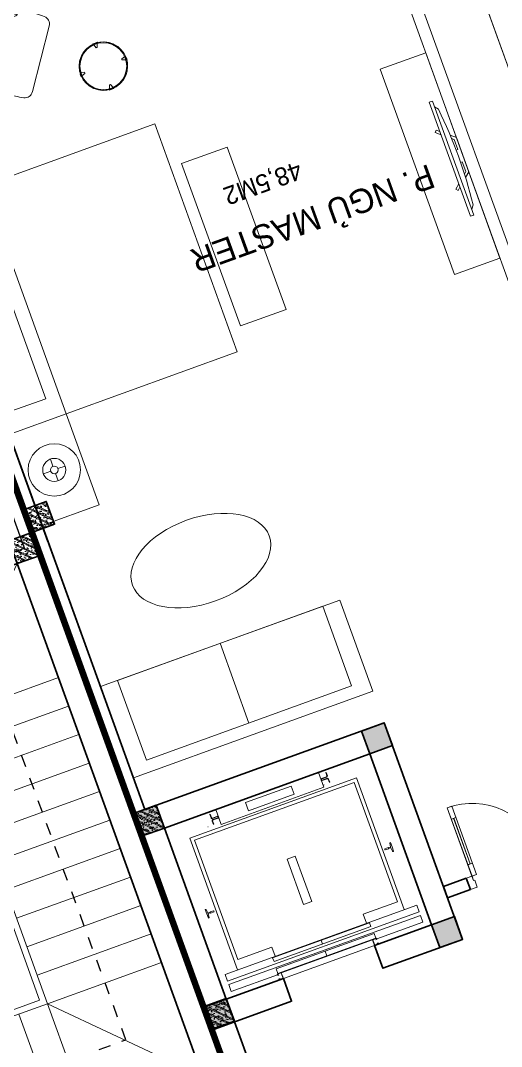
# Model space of a CAD drawing. Header units: metres. Extents: x 568332 to 569219, y 2065964 to 2066430.
# Drawn here: x 568615.77 to 568619.74, y 2066319.68 to 2066328.14 of the extents above; entities that cross this region are included whole.
import ezdxf

# ---------------------------------------------------------------- set-up
doc = ezdxf.new("R2010")
doc.units = ezdxf.units.M
doc.linetypes.add('DASHDOT2', pattern=[0.5, 0.25, -0.125, 0, -0.125])
doc.linetypes.add('HIDDEN', pattern=[0.375, 0.25, -0.125])
doc.layers.get('0').update_dxf_attribs({"linetype": 'CONTINUOUS'})
doc.layers.get('DEFPOINTS').update_dxf_attribs({"linetype": 'CONTINUOUS'})
for name, color, linetype, lineweight in [('-CONCRETE', 1, 'CONTINUOUS', 35), ('-DOOR', 137, 'CONTINUOUS', 9), ('-FURNITURE', 46, 'CONTINUOUS', 9), ('-HATCH', 8, 'CONTINUOUS', 5), ('-LINE1', 7, 'CONTINUOUS', 18), ('-LINE2', 252, 'CONTINUOUS', 9), ('-STEEL1', 1, 'CONTINUOUS', 35), ('-TEXT', 7, 'CONTINUOUS', 15), ('-WALL', 4, 'CONTINUOUS', 35), ('TEXT25', 2, 'CONTINUOUS', 13)]:
    doc.layers.add(name, color=color, linetype=linetype, lineweight=lineweight)
for name, color, linetype in [('1-NETMANH', 8, 'CONTINUOUS'), ('LoLK', 6, 'CONTINUOUS'), ('TIMDUONG', 1, 'CONTINUOUS')]:
    doc.layers.add(name, color=color, linetype=linetype)
doc.styles.add('SVN_AVO_thuong', font='')
doc.styles.add('T1', font='', dxfattribs={"height": 200})
doc.styles.add('vnavanth', font='', dxfattribs={"width": 0.8})
doc.styles.get('SVN_AVO_thuong').set_extended_font_data('SVN-Avo')
doc.styles.get('T1').set_extended_font_data('VNgeometric Light')
doc.styles.get('vnavanth').set_extended_font_data('.VnAvantH')

# ---------------------------------------------------------------- blocks, each defined once
blk = doc.blocks.new('X-5M-DH-2-CORE$0$A$C75E80C28')
at = {"layer": '-LINE2', "linetype": 'Continuous', "ltscale": 2}
for p, q in [((-510.0000099998433, -21.5000000000291), (-510.0000099998579, -50.60000000000582)), ((-506.8000099998899, -21.5000000000291), (-510.0000099998433, -21.5000000000291)), ((-510.0000099998579, -108.5000000000291), (-510.0000099998433, -79.39999999999418)), ((-506.8000099998899, -21.5000000000291), (-506.8000099999044, -50.60000000000582)), ((-506.8000099999044, -108.5000000000291), (-506.8000099998899, -79.39999999999418)), ((-456.2000100000296, -56.79999999998836), (-500.6000099999364, -56.80000000001746)), ((-456.2000100000441, -60), (-500.600009999951, -60.0000000000291)), ((-456.2000100000296, -70), (-500.6000099999364, -70.0000000000291)), ((-456.2000100000296, -73.19999999995343), (-500.6000099999364, -73.19999999998254)), ((-453.2000100000441, -63), (-453.2000100000296, -67)), ((-450.0000099998579, -63), (-450.0000099998433, -67)), ((450.0000100000616, -63), (450.0000100000761, -67)), ((453.200010000015, -63), (453.2000100000296, -67)), ((456.2000100000296, -56.79999999998836), (500.6000100000529, -56.79999999998836)), ((456.200010000015, -60), (500.6000100000383, -60)), ((456.2000100000296, -70), (500.6000100000529, -70)), ((456.2000100000296, -73.19999999995343), (500.6000100000529, -73.19999999995343)), ((506.8000100001227, -21.5), (510.0000100000761, -21.5)), ((506.8000100001227, -21.5), (506.8000100001082, -50.59999999997672)), ((506.8000100001227, -108.5), (506.8000100001227, -79.39999999996508)), ((510.0000100000761, -21.5), (510.0000100000616, -50.59999999997672)), ((510.0000100000761, -108.5), (510.0000100000761, -79.39999999996508)), ((-731.0000002632733, -148.9999999649008), (730.9999997367267, -148.9999999649299)), ((-731.0000002698944, -1304.999999934109), (-731.0000002632733, -148.9999999649008)), ((-556.8000102631631, -112.4999999912397), (-560.0000102631166, -112.4999999912397)), ((456.800009736864, -112.4999999912397), (460.0000097368174, -112.4999999912397)), ((730.9999997301056, -1304.999999934109), (730.9999997367267, -148.9999999649299)), ((-700.0000002632733, -178.9999999649008), (699.9999997367267, -178.9999999649299)), ((-700.0000002699089, -1224.999999934109), (-700.0000002632733, -178.9999999649008)), ((699.9999997300911, -1224.999999934109), (699.9999997367267, -178.9999999649299)), ((-700.0000002699089, -1224.999999934109), (-400.0000002699089, -1224.999999934138)), ((-400.0000002698944, -1304.999999934138), (-400.0000002699089, -1224.999999934138)), ((699.9999997300911, -1224.999999934109), (399.9999997300911, -1224.999999934109)), ((399.9999997301056, -1304.999999934109), (399.9999997300911, -1224.999999934109)), ((839.9999997301056, -1304.999999934109), (-840.0000002698944, -1304.999999934109)), ((-840.0000002698944, -1364.999999934109), (-840.0000002698944, -1304.999999934109)), ((424.9999997301056, -1308.999999934109), (-425.0000002698944, -1308.999999934109)), ((-425.0000002699089, -1342.999999934109), (-425.0000002698944, -1308.999999934109)), ((424.9999997300911, -1342.999999934109), (-425.0000002699089, -1342.999999934109)), ((-2.6989437174052e-07, -1308.999999934109), (-2.699089236557484e-07, -1342.999999934109)), ((424.9999997300911, -1342.999999934109), (424.9999997301056, -1308.999999934109)), ((839.9999997301056, -1364.999999934109), (839.9999997301056, -1304.999999934109)), ((839.9999997301056, -1364.999999934109), (-840.0000002698944, -1364.999999934109)), ((839.9999997301056, -1394.999999934109), (-840.0000002698944, -1394.999999934109)), ((-840.0000002698944, -1394.999999934109), (-840.0000002698944, -1454.999999934109)), ((429.9999997300911, -1405.999999934138), (-430.0000002699089, -1405.999999934109)), ((-430.0000002699089, -1405.999999934109), (-430.0000002698944, -1445.999999934109)), ((-2.699089236557484e-07, -1405.999999934109), (-2.6989437174052e-07, -1445.999999934109)), ((429.9999997300911, -1405.999999934138), (429.9999997301056, -1445.999999934138)), ((839.9999997301056, -1394.999999934109), (839.9999997301056, -1454.999999934109)), ((-840.0000002698944, -1454.999999934109), (-435.0000002698944, -1454.999999934109)), ((-435.0000002698944, -1449.999999934109), (-435.0000002699089, -1459.999999934109)), ((-435.0000002698944, -1449.999999934109), (-400.0000002698944, -1449.999999934138)), ((-435.0000002699089, -1459.999999934109), (-425.0000002699089, -1459.999999934109)), ((-435.0000002698653, -1489.999999934109), (-435.0000002698653, -1499.999999934109)), ((-435.0000002698653, -1489.999999934109), (-425.0000002698653, -1489.999999934109)), ((-435.0000002698653, -1499.999999934109), (-400.0000002698653, -1499.999999934138)), ((-433.4000002698012, -1451.599999934086), (-433.4000002698012, -1458.399999934074)), ((-433.4000002698012, -1451.599999934086), (-401.6000002697547, -1451.599999934086)), ((-433.4000002698012, -1458.399999934074), (-425.0000002698944, -1458.399999934074)), ((-433.4000002697721, -1491.599999934086), (-433.4000002697721, -1498.399999934074)), ((-433.4000002697721, -1491.599999934086), (-425.0000002698653, -1491.599999934086)), ((-433.4000002697721, -1498.399999934074), (-401.6000002697256, -1498.399999934074)), ((429.9999997301056, -1445.999999934138), (-430.0000002698944, -1445.999999934109)), ((-425.0000002698944, -1458.399999934074), (-425.0000002699089, -1459.999999934109)), ((-425.0000002698653, -1489.999999934109), (-425.0000002698653, -1491.599999934086)), ((-401.6000002697547, -1451.599999934086), (-401.6000002697256, -1498.399999934074)), ((399.9999997301056, -1449.999999934109), (-400.0000002698944, -1449.999999934138)), ((-400.0000002698944, -1449.999999934138), (-400.0000002698653, -1499.999999934138)), ((399.9999997301056, -1449.999999934109), (399.9999997301347, -1499.999999934109)), ((434.9999997301056, -1449.999999934109), (399.9999997301056, -1449.999999934109)), ((434.9999997301347, -1499.999999934109), (399.9999997301347, -1499.999999934109)), ((401.5999997301988, -1451.599999934086), (401.5999997302279, -1498.399999934074)), ((433.3999997302453, -1451.599999934086), (401.5999997301988, -1451.599999934086)), ((433.3999997302744, -1498.399999934074), (401.5999997302279, -1498.399999934074)), ((433.3999997302453, -1458.399999934074), (424.9999997301056, -1458.399999934074)), ((424.9999997301056, -1458.399999934074), (424.9999997301056, -1459.999999934109)), ((434.9999997301056, -1459.999999934109), (424.9999997301056, -1459.999999934109)), ((424.9999997301347, -1489.999999934109), (424.9999997301347, -1491.599999934086)), ((434.9999997301347, -1489.999999934109), (424.9999997301347, -1489.999999934109)), ((433.3999997302744, -1491.599999934086), (424.9999997301347, -1491.599999934086)), ((433.3999997302453, -1451.599999934086), (433.3999997302453, -1458.399999934074)), ((433.3999997302744, -1491.599999934086), (433.3999997302744, -1498.399999934074)), ((434.9999997301056, -1449.999999934109), (434.9999997301056, -1459.999999934109)), ((839.9999997301056, -1454.999999934109), (434.9999997301056, -1454.999999934109)), ((434.9999997301347, -1489.999999934109), (434.9999997301347, -1499.999999934109))]:
    blk.add_line(p, q, dxfattribs=at)
for points in [[(-450.0000000000146, 0), (-450, -130), (450, -130), (449.9999999999854, 0)], [(-200, -29), (200.0000000001164, -29), (200.0000000001164, -101), (-200, -101)], [(-36.0000002632587, -583.9999999649008), (35.9999997367413, -583.9999999649008), (35.99999973675585, -983.9999999649008), (-36.00000026324415, -983.9999999649008)]]:
    blk.add_lwpolyline(points, close=True, dxfattribs=at)
for points in [[(-780.0000002632587, -788.9999999649008), (-751.0000002632587, -788.9999999649299, 0.414213562373095), (-750.0000002632733, -787.9999999649008), (-750.0000002632587, -783.9999999649008), (-750.0000002632587, -779.9999999649008, 0.414213562373095), (-751.0000002632733, -778.9999999649299), (-780.0000002632733, -778.9999999649881, -0.2569775838576673), (-784.1207396915852, -781.9399999648449), (-797.9000002631656, -781.939999964874, -0.414213562373095), (-800.9000002631656, -778.939999964874), (-804.0000002632587, -749.4999999649008, 0.414213562373095), (-807.0000002632587, -746.4999999649008), (-812.0000002632587, -746.4999999649008), (-812.0000002632587, -783.9999999649008), (-812.0000002632587, -821.4999999649008), (-807.0000002632587, -821.4999999649008, 0.414213562373095), (-804.0000002632587, -818.4999999649008), (-800.9000002631656, -789.0599999648693, -0.414213562373095), (-797.9000002631656, -786.0599999648693), (-784.1207396915852, -786.0599999648402, -0.2569775838576673), (-780.0000002632587, -788.9999999647553)], [(779.9999997367413, -788.9999999649299), (750.9999997367413, -788.9999999649008, -0.414213562373095), (749.9999997367267, -787.9999999649299), (749.9999997367413, -783.9999999649299), (749.9999997367413, -779.9999999649299, -0.414213562373095), (750.9999997367267, -778.9999999649008), (779.9999997368432, -778.9999999650172, 0.2569775838576673), (784.1207391653006, -781.939999964874), (797.899999736881, -781.9399999648449, 0.414213562373095), (800.899999736881, -778.9399999648449), (803.9999997367413, -749.4999999649008, -0.414213562373095), (806.9999997367413, -746.4999999649008), (811.9999997367413, -746.4999999649008), (811.9999997367413, -783.9999999649008), (811.9999997367413, -821.4999999649008), (806.9999997367413, -821.4999999649008, -0.414213562373095), (803.9999997367413, -818.4999999649008), (800.899999736881, -789.0599999648402, 0.414213562373095), (797.899999736881, -786.0599999648402), (784.1207391653006, -786.0599999648693, 0.2569775838576672), (779.9999997368577, -788.9999999647844)]]:
    blk.add_lwpolyline(points, format="xyb", dxfattribs=at)
for centre, radius, start, end in [((-500.600009999951, -50.60000000000582), 9.400000000001475, 180, 270), ((-500.6000099999364, -79.39999999999418), 9.399999999997844, 90, 180), ((-500.600009999951, -50.60000000000582), 6.200000000004374, 180, 270), ((-500.6000099999364, -79.39999999999418), 6.19999999999734, 90, 180), ((-456.2000100000441, -63), 6.19999999999713, 0, 90), ((-456.2000100000441, -63), 3.000000000000045, 0, 90), ((-456.2000100000296, -67), 6.20000000000076, 270, 0), ((-456.2000100000296, -67), 2.999999999999834, 270, 0), ((456.200010000015, -63), 6.19999999999713, 90, 180), ((456.2000100000296, -67), 6.20000000000076, 180, 270), ((456.200010000015, -63), 3.000000000000045, 90, 180), ((456.2000100000296, -67), 2.999999999999834, 180, 270), ((500.6000100000383, -50.59999999997672), 6.200000000004374, 270, 0), ((500.6000100000383, -50.59999999997672), 9.400000000001475, 270, 0), ((500.6000100000529, -79.39999999996508), 9.399999999997844, 0, 90), ((500.6000100000529, -79.39999999996508), 6.19999999999734, 0, 90)]:
    blk.add_arc(centre, radius, start, end, dxfattribs=at)
blk = doc.blocks.new('A$C5C575821')
at = {"layer": '-CONCRETE'}
h = blk.add_hatch(color=256, dxfattribs=at)
h.dxf.hatch_style = 1
h.paths.add_polyline_path([(-0.00237559899687767, 200.0000000000146), (-0.00237559899687767, 1.455191522836685e-11), (199.9976244010031, 1.455191522836685e-11), (199.9976244010031, 200.0000000000146)])
blk.add_lwpolyline([(-0.00237559899687767, 1.455191522836685e-11), (199.9976244010031, 1.455191522836685e-11), (199.9976244010031, 200.0000000000146), (-0.00237559899687767, 200.0000000000146)], close=True, dxfattribs=at)
blk = doc.blocks.new('A$C3F71457E')
at = {"layer": '-CONCRETE'}
blk.add_lwpolyline([(-8.760252967476845e-09, -100.0000002632005), (0, 400), (-1500, 400.0000000000582), (-1500.00000001755, -1399.999999999942), (-1.754960976541042e-08, -1400), (-7.895869202911854e-08, -900.0000002632005), (199.9999999912397, -900.0000002982852), (199.9999999824504, -1600), (-1700.00000001755, -1600), (-1700, 600), (200, 600), (199.9999999912397, -100.0000002982852), (6.140908226370811e-08, -100.0000002632005)], dxfattribs=at)
at = {"layer": '-LINE1'}
blk.add_line((-7.895869202911854e-08, -900.0000002632005), (-8.760252967476845e-09, -100.0000002632005), dxfattribs=at)
at = {"layer": '-WALL'}
for p in [(-1699.997624401003, 399.9999999999854), (0.00237559899687767, 399.9999999999854), (-1699.997624401081, -1599.999999999959), (0.002375601565972829, -1600.000000021305)]:
    blk.add_blockref('A$C5C575821', p, dxfattribs=at)
at = {"color": 2, "rotation": 90}
blk.add_blockref('X-5M-DH-2-CORE$0$A$C75E80C28', (-1500.00000000876, -499.9999999999418), dxfattribs=at)
blk = doc.blocks.new('*U291')
for p, q in [((-1209.999999987398, -99.99999999999946), (-1249.999999987398, -99.99999999999955)), ((-1229.999999987398, -99.99999999999946), (-1229.999999987398, -499.9999999936985)), ((-90.00000000000003, -99.99999999999999), (-50.00000000000003, -100)), ((-70.00000000000003, -100), (-70.00000000000037, -499.999999993699)), ((-1209.999999987398, -499.9999999936986), (-1249.999999987398, -499.9999999936983)), ((-90.00000000000037, -499.999999993699), (-50.00000000000038, -499.999999993699))]:
    blk.add_line(p, q)
for points in [[(-1299.999999987398, 100.0000000124132), (-1239.999999987398, 100.0000000124131), (-1239.999999987398, 40.00000000000052), (-1249.999999987398, 40.00000000000058), (-1249.999999987398, 5.736017721381656e-13), (-1299.999999987398, 5.451800627077616e-13)], [(2.661004540099838e-14, 100.0000000124126), (-60.00000000000009, 100.0000000124126), (-59.99999999999999, 40), (-49.99999999999999, 40), (-50, 0), (0, 0)], [(-1249.999999987398, 5.736017721381656e-13), (-1209.999999987398, 5.167583532773576e-13), (-1209.999999987398, -599.9999999936986), (-1249.999999987398, -599.9999999936985)], [(-50, 0), (-90, 2.842170943040401e-14), (-90.00000000000006, -599.999999993699), (-50.00000000000007, -599.999999993699)]]:
    blk.add_lwpolyline(points, close=True)
for centre, radius, start, end in [((-1249.999999988366, 1.047908426694035e-09), 599.9999999948874, 270.0000392677513, 0), ((-49.99999999984107, 2.53997065803019e-10), 599.9999999940992, 180, 269.9999607322486)]:
    blk.add_arc(centre, radius, start, end)
blk = doc.blocks.new('A$Ca4813e04')
at = {"layer": '-FURNITURE'}
blk.add_line((499.9998380669276, 800.000044790082), (499.99983775086, 2800.000045057328), dxfattribs=at)
for points in [[(-0.0001582506229169667, 3600.000101939047), (-0.0001585004501976073, 2800.000102246064), (499.9998414995498, 2800.000102158345), (499.9998417493771, 3600.000101851329)], [(2000.000557642023, 2800.000045057328), (-0.0001620418042875826, 2800.000045057328), (-0.0001620418042875826, 800.0000447058119), (2000.000557642023, 800.0000447058119)], [(384.3573303839075, 2625.499924773248), (78.29983779555187, 2625.499924773248), (78.29983779555187, 1825.999924719566), (384.3573303839075, 1825.999924719566)], [(384.3573305174359, 1764.49992477319), (78.29983792616986, 1764.49992477319), (78.29983792616986, 981.4999247195665), (384.3573305174359, 981.4999247195665)], [(-0.0001582506229169667, 0.0001014998415485024), (-0.0001585004501976073, 800.0001011928543), (499.9998414995498, 800.0001012805733), (499.9998417493771, 0.000101587560493499)]]:
    blk.add_lwpolyline(points, close=True, dxfattribs=at)
blk = doc.blocks.new('XR.MB.LM123$0$tvi 1')
blk.add_lwpolyline([(28.54445810673496, -2.291926648467779e-10), (28.54445810673496, -999.9999999999964), (-7.275957614183426e-12, -1000), (0, 0)], close=True)
for points in [[(28.54445810680045, -50.31958968611434), (52.37372755713295, -80.86315460130209)], [(-24.09820395050338, -235.5599978379832), (-39.09879504836863, -251.7939635238108)], [(0, -284.7849796677438), (-39.09879504836863, -251.7939635238108)], [(0, -255.9952397129928), (-24.09820395050338, -235.5599978379832)], [(69.66229681991535, -315.0836646851385), (111.1934016081432, -350.2927865858655), (111.193401608034, -649.712917566063), (69.68611289083492, -684.9110379843005)], [(89.09002233762294, -445.7449799550195), (89.09002233762294, -359.9578938602899), (70.91298945683957, -344.6203678706661)], [(89.09002233762294, -445.7449799550195), (73.49991829216015, -445.7449799550232)], [(89.09002233768115, -554.2550200447404), (89.09002233773936, -640.0421061392371), (70.91298945678864, -655.3796321293303)], [(89.09002233768115, -554.2550200447404), (73.49991829216015, -554.2550200447404)], [(0, -715.2150203320198), (-39.09879504836863, -748.2060364759491)], [(-24.09820395050338, -764.4400021620095), (-39.09879504836863, -748.2060364759491)], [(0, -744.004760287), (-24.09820395050338, -764.4400021620095)], [(28.54445810674224, -949.680410313882), (52.37372755713295, -919.1368453984578)]]:
    blk.add_lwpolyline(points)
blk.add_arc((-4025.16618952866, -499.9999999999964), 4099.025185406737, 354.1310878512652, 5.868912148527433)
blk = doc.blocks.new('12PLMP12')
at = {"color": 0, "linetype": 'ByBlock'}
for p, q in [((0, 1.25), (0, 3.75)), ((-1.25, 0), (-3.75, 0)), ((1.25, 0), (3.75, 0)), ((0, -1.25), (0, -3.75))]:
    blk.add_line(p, q, dxfattribs=at)
for radius in [8.5, 3.75, 1.25]:
    blk.add_circle((0, 0), radius, dxfattribs=at)
blk = doc.blocks.new('A$C7D524948')
at = {"layer": '-FURNITURE'}
for points in [[(-1.862645149230957e-09, 824.9500000011176, 0.02374928999430728), (-77.15000000130385, 820, 0.1110396266945436), (-175.0999999996275, 786.1500000022352, 0.08516816991690027), (-234.9500000011176, 733.25, 0.08855014736123698), (-281.5499999988824, 649.3499999996275, 0.02790636319614463), (-315.9500000011176, 525.5999999996275, 0.02834164487538841), (-340.4000000022352, 372.8000000007451, 0.04711987010175965), (-341.0999999996275, 283.4000000003725, 0.5135274654112972), (-284.5500000007451, 299.9500000011176, 0.05957759956988055), (-242.5500000026077, 413.6500000003725, -0.03446512451505389), (-213.1500000003725, 507.4499999992549, -0.05927668371543007), (-182.7500000009313, 564.2999999988824, -0.1661460996977688), (-133.4500000011176, 600.4000000003725, -0.0525641271264061), (-75.80000000074506, 611.9500000011176, -0.02855401869774651), (-1.862645149230957e-09, 614.6500000003725, -3.543335205159532)], [(-0.5500000007450581, 774.1500000003725, 0.1055837687742558), (-137.8000000007451, 751.3000000007451, 0.08397584501256396), (-176, 728.25, 0.1493020227225411), (-241.2000000011176, 626.1999999992549, 0.02490854660583826), (-289.25, 424.1500000003725, 0.02643887537121914), (-306.5679914960638, 278.4068524483591, -0.8863330528017872)], [(-0.5500000007450581, 774.1500000003725, -0.1055837687742558), (136.6999999992549, 751.3000000007451, -0.08397584501256396), (174.8999999985099, 728.2500000018626, -0.1493020227225411), (240.0999999986961, 626.1999999992549, -0.02490854660583826), (288.1499999975786, 424.1500000003725, -0.02643887537121914), (305.467991495505, 278.4068524483591, 0.8863330528017872)], [(-1.862645149230957e-09, 824.9500000011176, -0.02374928999430728), (77.14999999850988, 820.0000000018626, -0.1110396266945436), (175.0999999986961, 786.1500000003725, -0.08516816991690027), (234.9499999992549, 733.25, -0.08855014736123698), (281.5499999988824, 649.3499999996275, -0.02790636319614463), (315.9500000011176, 525.5999999996275, -0.02834164487538841), (340.3999999985099, 372.8000000007451, -0.04711987010175965), (341.0999999996275, 283.4000000022352, -0.5135274654112972), (284.5500000007451, 299.9499999992549, -0.05957759956988055), (242.5499999988824, 413.6499999985099, 0.03446512451505389), (213.1499999994412, 507.4500000011176, 0.05927668371543007), (182.75, 564.3000000007451, 0.1661460996977688), (133.4499999983236, 600.4000000003725, 0.0525641271264061), (75.79999999888241, 611.9499999992549, 0.02855401869774651), (-1.862645149230957e-09, 614.6500000003725, 3.543335205159532)], [(-342.8562581948936, 328.1164919566363, 0.02267140514630937), (-350.039135296829, 124.5, 0.01212164544072816), (-345.6391352973878, 57.0500000026077, 0.4055082152921144), (-279.3891352973878, 0), (0, 0)], [(342.8562581939623, 328.1164919547737, -0.02267140514630937), (350.0391352958977, 124.5, -0.01212164544072816), (345.6391352955252, 57.05000000074506, -0.4055082152921144), (279.3891352964565, 0), (0, 0)]]:
    blk.add_lwpolyline(points, format="xyb", dxfattribs=at)
blk = doc.blocks.new('tbl1')
at = {"layer": '-FURNITURE'}
for points in [[(-19.7318235830171, 199.0618887953169), (-20.00000000081491, 202.1778609547764), (19.99999999918509, 202.1778609547764), (19.73182358138729, 199.0618887953169), (-8.149072527885437e-10, 200.1778609545727)], [(-202.1778609555913, -20), (-202.1778609555913, 20), (-199.0618887961609, 19.7318235822022), (-200.1778609553294, 9.313225746154785e-10), (-199.0618887961609, -19.73182358033955)], [(202.1778609539615, -20), (199.0618887945311, -19.73182358033955), (200.1778609537287, 9.313225746154785e-10), (200.2090254699579, 19.83055200098897), (202.1778609539615, 20)], [(19.99999999918509, -202.1778609547764), (-20.00000000081491, -202.1778609547764), (-19.7318235830171, -199.061888795346), (-8.149072527885437e-10, -200.1778609546018), (19.73182358138729, -199.061888795346)]]:
    blk.add_hatch(color=256, dxfattribs=at).paths.add_polyline_path(points, flags=0)
at = {"layer": '-FURNITURE', "flags": 128}
for points in [[(-19.7318235830171, 199.061888795346), (-20.00000000081491, 202.1778609547764), (-8.149072527885437e-10, 202.1778609547764), (19.99999999918509, 202.1778609547764), (19.73182358138729, 199.061888795346)], [(-202.1778609555913, 0), (-202.1778609555913, 20), (-199.0618887961609, 19.7318235822022)], [(202.1778609539615, 0), (202.1778609539615, 20), (199.0618887945311, 19.7318235822022)], [(-19.7318235830171, -199.061888795346), (-20.00000000081491, -202.1778609547764), (-8.149072527885437e-10, -202.1778609547764), (19.99999999918509, -202.1778609547764), (19.73182358138729, -199.061888795346)]]:
    blk.add_lwpolyline(points, dxfattribs=at)
for points in [[(14.99999999918509, 193), (-15.00000000081491, 193), (-5.000000000814907, 163), (-8.149072527885437e-10, 163), (4.999999999185093, 163)], [(-193.0000000008149, -15), (-193.0000000008149, 15), (-163.0000000008149, 5), (-163.0000000008149, 0), (-163.0000000008149, -5)], [(192.9999999991851, -15), (192.9999999991851, 15), (162.9999999991851, 5), (162.9999999991851, 0), (162.9999999991851, -5)], [(14.99999999918509, -193), (-15.00000000081491, -193), (-5.000000000814907, -163), (-8.149072527885437e-10, -163), (4.999999999185093, -163)]]:
    blk.add_lwpolyline(points, close=True, dxfattribs=at)
at = {"layer": '-FURNITURE'}
for radius in [200.0000000000002, 193.0000000000002]:
    blk.add_circle((-8.149072527885437e-10, 0), radius, dxfattribs=at)
for radius, start, end in [(199.9999999999999, 90, 270), (199.9999999999998, 270, 90)]:
    blk.add_arc((0, 0), radius, start, end, dxfattribs=at)
blk = doc.blocks.new('18x35')
at = {"layer": '-HATCH'}
h = blk.add_hatch(dxfattribs=at)
h.set_pattern_fill('CHAU-01', color=256, scale=10, angle=-1.272221872585407e-14, pattern_type=2)
h.set_pattern_definition([(49.99999999999999, (0, 0), (71.72601826007535, -6.275213498259527), [7.5, -82.5]), (355, (0, 0), (-13.87513336129999, 75.21921337000119), [6, -66]), (100.4514, (5.977167999997619, -0.5229339999999638), (57.85093817140217, 68.94395420609534), [6.374019000000001, -70.1142112]), (46.18419999999998, (0, 20), (106.7241048625644, -16.55190143290183), [11.25, -123.75]), (96.63559999999998, (8.89367449999554, 18.62066930000003), (93.46627055487036, 97.41178709004416), [9.561028799999994, -105.1713]), (351.1842, (0, 20), (93.46619451336275, 97.41186009253245), [9, -99]), (20.99999999999998, (10, 15), (59.69070521184616, -40.2618890665339), [7.5, -82.5]), (326.0000000000001, (10, 15), (24.33153319215819, 72.5150045046853), [6, -66]), (71.45139999999999, (14.97422329999972, 11.64483940000002), (84.022262858149, 32.25304967099522), [6.374019000000001, -70.1142112]), (37.49999999999998, (0, 0), (1.215985531729074, 33.28938538313115), [0, -65.19999999999999, 0, -67, 0, -66.25]), (7.499999999999987, (0, 0), (26.30695374421487, 39.44117118823602), [0, -38.2, 0, -63.7, 0, -25.25]), (327.5, (-22.30000000000291, 0), (53.3822436172409, -2.255487173437988), [0, -25, 0, -78, 0, -103.5]), (317.5, (-32.30000000000291, 0), (58.31861693423862, 10.01049823323176), [0, -32.5, 0, -51.8, 0, -73.5]), (44.99999999999999, (0, 0), (-30.05203820042826, 30.05203820042828), []), (44.99999999999999, (0, 12.25), (-30.05203820042826, 30.05203820042828), [])])
h.paths.add_polyline_path([(96508.03118051568, 47993.04977023201), (96508.03118051568, 47793.04977023201), (96708.03118051568, 47793.04977023201), (96708.03118051568, 47993.04977023201)])
at = {"layer": '-STEEL1'}
blk.add_lwpolyline([(96508.03118051568, 47793.04977023201), (96708.03118051568, 47793.04977023201), (96708.03118051568, 47993.04977023201), (96508.03118051568, 47993.04977023201)], close=True, dxfattribs=at)
blk = doc.blocks.new('M2-T3.3')
at = {"layer": '-FURNITURE'}
blk.add_line((568617.6573640503, 2066322.346105954), (568617.4192803291, 2066323.004373485), dxfattribs=at)
for points in [[(568618.9440646459, 2066328.348060118), (568619.5082939578, 2066328.552131879), (568620.4575636166, 2066325.927536667), (568619.8933343047, 2066325.723464907)], [(568619.0721148247, 2066328.288033859), (568619.542305918, 2066328.45809366), (568620.4235516564, 2066326.021574886), (568619.9533605631, 2066325.851515085)], [(568619.7271200401, 2066326.18301417), (568619.3509671657, 2066326.046966329), (568618.7387518829, 2066327.739654265), (568619.1149047574, 2066327.875702106)], [(568617.5864503419, 2066325.622726743), (568617.9626032164, 2066325.758774583), (568617.4782930035, 2066327.097823244), (568617.102140129, 2066326.961775403)], [(568618.6787773061, 2066322.609193317), (568618.4066816249, 2066323.361499066), (568616.4318790333, 2066322.647247903), (568616.7039747145, 2066321.894942154)], [(568618.5037080181, 2066322.652213595), (568618.265624297, 2066323.310481126), (568616.5729363612, 2066322.698265844), (568616.8110200823, 2066322.039998312)]]:
    blk.add_lwpolyline(points, close=True, dxfattribs=at)
blk.add_ellipse((568617.2610640607, 2066323.68654871), major_axis=(0.563910604960564, 0.2039564902166584), ratio=0.5899940615450746, dxfattribs=at)
at = {"layer": '-WALL'}
for p, q in [((568614.4297513437, 2066328.183854615), (568615.9989331315, 2066323.845290786)), ((568615.8005741717, 2066324.394034937), (568616.3418893666, 2066322.897375631)), ((568619.2609856578, 2066320.999034303), (568619.4490620951, 2066321.067058224)), ((568619.294997618, 2066320.904996085), (568619.2609856578, 2066320.999034303)), ((568619.2612555214, 2066320.999131908), (568619.4493319587, 2066321.067155829)), ((568619.2952674816, 2066320.90509369), (568619.2612555214, 2066320.999131908)), ((568619.4490620951, 2066321.067058224), (568619.4830740553, 2066320.973020005)), ((568619.4493319587, 2066321.067155829), (568619.4833439188, 2066320.97311761)), ((568619.294997618, 2066320.904996085), (568619.4830740553, 2066320.973020005)), ((568619.2952674816, 2066320.90509369), (568619.4833439188, 2066320.97311761)), ((568617.350545533, 2066319.813338721), (568617.4450075197, 2066319.84750395)), ((568619.3690977424, 2066314.232469882), (568617.350545533, 2066319.813338721)), ((568617.5390457383, 2066319.88151591), (568619.4895292135, 2066314.4887073))]:
    blk.add_line(p, q, dxfattribs=at)
blk.add_lwpolyline([(568616.3418893666, 2066322.897375631), (568614.4297513437, 2066328.183854615), (568615.1816873318, 2066328.45581656), (568615.1136634115, 2066328.643892997), (568614.2673102508, 2066328.337782031), (568616.7041554055, 2066321.600005962), (568616.7986448773, 2066321.634181133), (568616.3418893666, 2066322.897375631)], dxfattribs=at)
at = {"layer": 'TIMDUONG', "color": 1, "linetype": 'HIDDEN', "ltscale": 10, "const_width": 0.05}
blk.add_lwpolyline([(568620.0488922388, 2066312.352253265), (568630.3931415004, 2066316.093443879), (568625.5060207883, 2066329.605548699), (568619.103505675, 2066332.606848455), (568613.4612190011, 2066330.566113026)], close=True, dxfattribs=at)
at = {"layer": '-DOOR', "xscale": -0.001, "yscale": 0.001, "zscale": 0.001, "rotation": 199.8841610027545}
for p in [(568620.6715589376, 2066321.509213706), (568620.6718288012, 2066321.50931131)]:
    blk.add_blockref('*U291', p, dxfattribs=at)
at = {"layer": '-FURNITURE', "xscale": -0.001, "yscale": 0.001, "zscale": 0.001, "rotation": 75.7622412542932}
blk.add_blockref('A$C7D524948', (568615.9398484078, 2066327.826212612), dxfattribs=at)
at = {"layer": '-FURNITURE', "extrusion": (0, 0, -1)}
for name, p, xscale, yscale, zscale, rotation in [('XR.MB.LM123$0$tvi 1', (-568619.1441022549, 2066327.468154917), -0.001, 0.001, 0.001, 340.1195287196538), ('12PLMP12', (-568616.0519262309, 2066324.434651707), -0.02540000000037256, 0.02540000000037256, -0.02540000000037256, 250.1158389972455)]:
    blk.add_blockref(name, p, dxfattribs=dict(at, xscale=xscale, yscale=yscale, zscale=zscale, rotation=rotation))
at = {"layer": '-STEEL1', "xscale": -0.001, "yscale": 0.001, "zscale": 0.001, "rotation": 199.8841610027545}
for p in [(568508.788019769, 2066336.226041197), (568509.694568116, 2066333.719564319), (568510.2710852987, 2066332.125576538)]:
    blk.add_blockref('18x35', p, dxfattribs=at)
at = {"layer": '-WALL', "yscale": 0.001, "zscale": 0.001}
for name, p, xscale, rotation in [('A$Ca4813e04', (568614.7277810333, 2066327.360689236), -0.001, 199.8841610027545), ('tbl1', (568616.4565975382, 2066327.765878935), -0.001, 199.8841610027545), ('A$C3F71457E', (568618.7869658837, 2066320.545546037), 0.001, 289.8841610027545)]:
    blk.add_blockref(name, p, dxfattribs=dict(at, xscale=xscale, rotation=rotation))
at = {"layer": 'TEXT25'}
for s, height, style, p in [('P. NGỦ MASTER', 0.2, 'SVN_AVO_thuong', (568619.1399411273, 2066326.961083655)), ('48,5M2', 0.15, 'T1', (568618.0617007143, 2066326.983571744))]:
    blk.add_text(s, height=height, rotation=199.8841609900136, dxfattribs=dict(at, style=style)).set_placement(p)
blk = doc.blocks.new('A$C38b1dc06')
at = {"layer": '-LINE1'}
for p, q in [((1749.854677429888, 4156.179725173817), (0.3015751927741803, 4156.179725173817)), ((1000.281453303236, 3156.179725173817), (0.3015751927741803, 4156.179725173817)), ((0.3015751927741803, 4156.179725173817), (0.3015751919010654, -343.8202748260228)), ((1000.281453303236, 4156.179725173824), (1000.281453303236, 3156.179725173824)), ((1250.139194678806, 3156.179725173824), (1250.139194678806, 4156.179725173824)), ((1250.139194678806, 4156.179725173824), (1250.139194678806, 3156.179725173824)), ((1499.996936054376, 3156.179725173824), (1499.996936054376, 4156.179725173824)), ((1499.996936054376, 4156.179725173824), (1499.996936054318, 3156.179725173832)), ((1749.854677429888, 3156.179725173824), (1749.854677429888, 4156.179725173824)), ((1749.854677429888, 4156.179725173817), (1749.85467742983, 3106.179725173817)), ((1000.281453302305, 656.1797251739335), (1000.281453303236, 3156.179725173817)), ((1000.281453303236, 3156.179725173817), (1749.85467742983, 3156.179725173817)), ((1050.281453303003, 706.1797251739772), (1050.281453303236, 3106.179725173817)), ((1050.281453303236, 3106.179725173817), (1699.854677429801, 3106.179725173817)), ((1233.300401159795, 2905.148311595723), (1699.854677429801, 3106.179725173817)), ((1699.854677428928, 706.1797251739772), (1699.854677429801, 3106.179725173817)), ((1749.854677429597, 706.179725173999), (1749.85467742983, 3106.179725173839)), ((1050.281453303003, 706.1797251739772), (1233.300401159795, 2905.148311595723)), ((1050.281453303003, 706.1797251739772), (1699.854677428928, 706.1797251739772)), ((1749.854677429888, -343.8202748260228), (1749.85467742983, 706.1797251739772)), ((1000.281453303236, 656.1797251739772), (1749.85467742983, 656.1797251739772)), ((1000.281453303236, -343.8202748260228), (1000.281453303236, 656.1797251739772)), ((1250.139194678806, 656.1797251739772), (1250.139194678806, -343.8202748260228)), ((1250.139194678806, -343.8202748260228), (1250.139194678806, 656.1797251739772)), ((1499.996936054376, 656.1797251739772), (1499.996936054376, -343.8202748260228)), ((1499.996936054376, -343.8202748260228), (1499.996936054318, 656.1797251739699)), ((1749.854677429888, 656.1797251739772), (1749.854677429888, -343.8202748260228)), ((1749.854677429888, -343.8202748260228), (0.3015751919010654, -343.8202748260228))]:
    blk.add_line(p, q, dxfattribs=at)
at = {"layer": '-LINE1', "lineweight": 18}
for p, q in [((1000.281453303236, 3156.179725173817), (0.2521035463432781, 3156.179725173817)), ((1000.281453303003, 2906.17972517389), (0.2521035461104475, 2906.17972517389)), ((1000.281453303469, 2656.17972517389), (0.2521035465761088, 2656.17972517389)), ((1000.281453303469, 2406.17972517389), (0.2521035465761088, 2406.17972517389)), ((1000.281453303469, 2156.179725173904), (0.2521035465761088, 2156.179725173904)), ((1000.281453303469, 1906.179725173904), (0.2521035465761088, 1906.179725173904)), ((1000.281453303469, 1656.179725173904), (0.2521035465761088, 1656.179725173904)), ((1000.28145330277, 1406.179725173904), (0.2521035458776169, 1406.179725173904)), ((1000.281453303236, 1156.179725173904), (0.2521035463432781, 1156.179725173904)), ((1000.28145330277, 906.1797251739044), (0.2521035458776169, 906.1797251739044)), ((1000.281453303236, 656.1797251739772), (0.2521035463432781, 656.1797251739772)), ((1000.281453303236, 656.1797251739772), (0.3015751859056763, -343.82027482595))]:
    blk.add_line(p, q, dxfattribs=at)
at = {"layer": '1-NETMANH', "linetype": 'DASHDOT2'}
blk.add_lwpolyline([(1327.325072003063, 3656.419923450812), (492.458725621982, 3656.419923450812), (508.0748312271317, 155.2632639587246), (508.0748312271317, 155.2632639587246), (1749.854677429888, 156.1797251739772), (1499.996936054376, -343.8202748260228)], dxfattribs=at)
at = {"layer": '-TEXT', "color": 2, "style": 'vnavanth'}
for s, p in [('2', (1346.818775833643, 3603.914582017329)), ('1', (1596.676517209155, 3603.914582017329)), ('20', (1562.294563305157, 183.5576658285718)), ('21', (1783.476825895079, 183.5576658285718))]:
    blk.add_text(s, height=99.97959496000885, dxfattribs=at).set_placement(p)
blk = doc.blocks.new('M3-T3.2')
at = {"layer": '-WALL'}
for p, q in [((568614.2673303537, 2066328.338595555), (568617.4641381013, 2066319.498841239)), ((568615.8390901558, 2066323.696900945), (568613.9115154634, 2066322.997789941)), ((568617.2756334585, 2066319.430668382), (568615.7450509897, 2066323.662891605))]:
    blk.add_line(p, q, dxfattribs=at)
at = {"layer": 'DEFPOINTS', "color": 2}
blk.add_lwpolyline([(568612.7858204844, 2066311.852044971), (568619.368612674, 2066314.232658298), (568614.2673303537, 2066328.338595555), (568610.787841539, 2066327.08026034), (568610.617814231, 2066327.550428899), (568608.4548909583, 2066326.768249796), (568608.624940718, 2066326.298045511), (568607.6845185017, 2066325.958036609), (568612.7858204844, 2066311.852044971)], dxfattribs=at)
blk.add_lwpolyline([(568614.01889667, 2066323.142963113), (568615.8058498836, 2066323.789216186), (568614.2409309105, 2066328.116370832), (568612.4539776968, 2066327.470117759)], close=True, dxfattribs=at)
at = {"layer": 'TIMDUONG', "color": 1, "linetype": 'HIDDEN', "ltscale": 10, "const_width": 0.05}
blk.add_lwpolyline([(568611.5855054806, 2066309.290771069), (568620.0487869132, 2066312.352215164), (568613.4672630294, 2066330.568459322), (568604.9965679679, 2066327.504585826)], close=True, dxfattribs=at)
at = {"layer": '-LINE1', "xscale": 0.001, "yscale": 0.001, "zscale": 0.001, "rotation": 199.8825648429137}
blk.add_blockref('A$C38b1dc06', (568615.8624277473, 2066323.339207702), dxfattribs=at)
at = {"layer": '-STEEL1', "xscale": -0.001, "yscale": 0.001, "zscale": 0.001, "rotation": 199.8825648429137}
blk.add_blockref('18x35', (568508.6686517892, 2066335.972096306), dxfattribs=at)

msp = doc.modelspace()

# ---------------------------------------------------------------- block references
at = {"layer": 'LoLK'}
msp.add_blockref('M2-T3.3', (0, 0), dxfattribs=at)

# ---------------------------------------------------------------- next in the draw order: block references
msp.add_blockref('M3-T3.2', (0, 0), dxfattribs=at)

doc.saveas('drawing.dxf')
